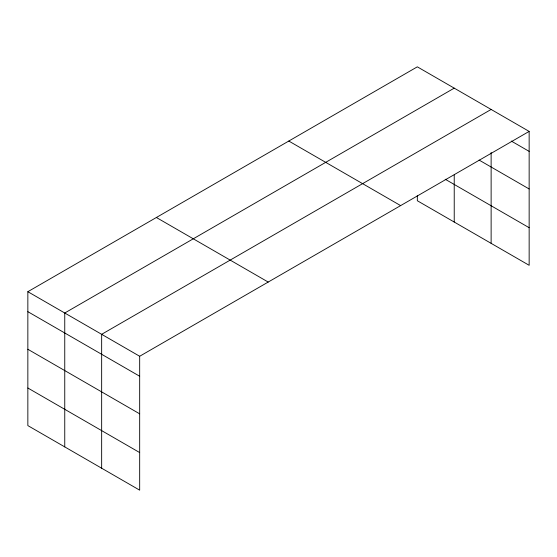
<?xml version="1.0" encoding="UTF-8"?>
<svg xmlns="http://www.w3.org/2000/svg" width="557" height="557" viewBox="0 0 557 557"><rect width="100%" height="100%" fill="white"/><g stroke="black" fill="none" stroke-linecap="round" stroke-linejoin="round"><path stroke-width="0.84" d="M529.15 131.403L417.325 66.84L27.85 291.701L27.85 425.597L139.675 490.16L139.675 356.264L529.15 131.403L529.15 265.299L417.325 200.736L417.325 195.611M454.227 88.145L64.751 313.006L64.751 446.902M491.128 109.45L101.653 334.311L101.653 468.207M511.256 141.046L529.15 151.379M479.083 160.061L529.15 188.969M445.189 179.229L529.15 227.702M288.798 141.046L400.622 205.603M156.378 217.495L268.202 282.058M27.85 291.701L139.675 356.264M27.85 311.676L139.675 376.24M27.85 349.274L139.675 413.83M27.85 388.006L139.675 452.569M491.128 152.493L491.128 243.346M454.227 174.982L454.227 222.041"/></g></svg>
